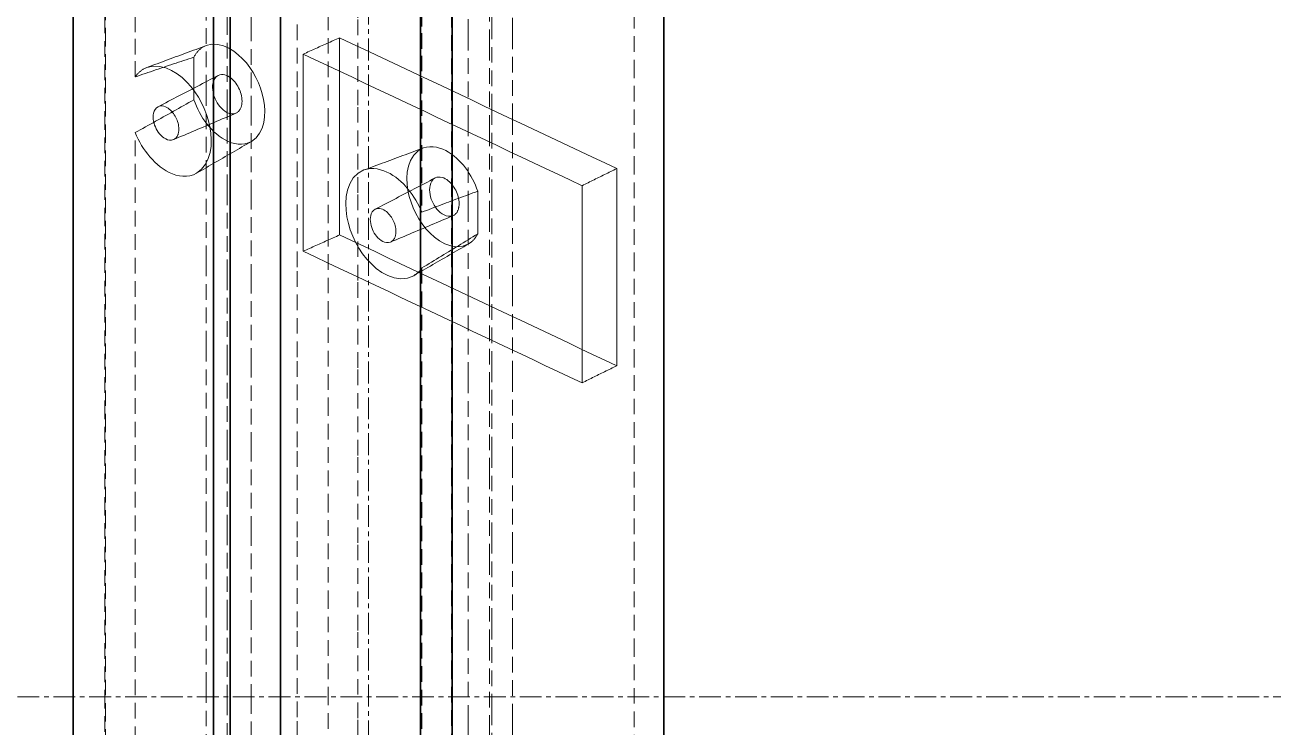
# Model space of a CAD drawing. Header units: millimetres. Extents: x 10 to 410, y 10 to 287.
# Drawn here: x 329.99 to 369.99, y 137.04 to 159.53 of the extents above; entities that cross this region are included whole.
import ezdxf

# ---------------------------------------------------------------- set-up
doc = ezdxf.new("R2010")
doc.units = ezdxf.units.MM
doc.linetypes.add('CENTER', pattern=[1.15, 0.7, -0.15, 0.15, -0.15])
doc.linetypes.add('DASHED', pattern=[0.75, 0.5, -0.25])
for name, color, linetype, lineweight in [('CENTER', 4, 'CENTER', 13), ('HIDDEN', 8, 'DASHED', 18), ('VISIBLE', 7, 'CONTINUOUS', 35)]:
    doc.layers.add(name, color=color, linetype=linetype, lineweight=lineweight)

msp = doc.modelspace()

# ---------------------------------------------------------------- linework, layer by layer
at = {"layer": 'CENTER'}
for p, q in [((341, 94), (341, 178)), ((278, 138), (404, 138))]:
    msp.add_line(p, q, dxfattribs=at)
at = {"layer": 'HIDDEN'}
for points in [[(339.71, 106.919), (339.71, 110.009), (339.71, 113.1), (339.71, 116.19), (339.71, 119.281), (339.71, 122.371), (339.71, 125.462), (339.71, 128.552), (339.71, 131.643), (339.71, 134.733), (339.71, 137.824), (339.71, 140.914), (339.71, 144.005), (339.71, 147.095), (339.71, 150.186), (339.71, 153.276), (339.71, 156.367), (339.71, 159.457), (339.71, 162.548), (339.71, 165.638), (339.71, 168.729), (339.71, 171.819), (339.71, 174.91), (339.71, 178)], [(332.55, 103.73), (332.55, 106.821), (332.55, 109.911), (332.55, 113.002), (332.55, 116.092), (332.55, 119.183), (332.55, 122.273), (332.55, 125.364), (332.55, 128.454), (332.55, 131.545), (332.55, 134.635), (332.55, 137.726), (332.55, 140.816), (332.55, 143.907), (332.55, 146.997), (332.55, 150.088), (332.55, 153.178), (332.55, 156.269), (332.55, 159.359), (332.55, 162.45), (332.55, 165.54), (332.55, 168.631), (332.55, 171.721), (332.55, 174.812)], [(332.574, 174.8), (332.574, 171.71), (332.574, 168.619), (332.574, 165.529), (332.574, 162.438), (332.574, 159.348), (332.574, 156.257), (332.574, 153.167), (332.574, 150.076), (332.574, 146.986), (332.574, 143.895), (332.574, 140.805), (332.574, 137.714), (332.574, 134.624), (332.574, 131.533), (332.574, 128.443), (332.574, 125.352), (332.574, 122.262), (332.574, 119.171), (332.574, 116.081), (332.574, 112.99), (332.574, 109.9), (332.574, 106.809), (332.574, 103.719)], [(333.523, 157.87), (333.523, 158.586), (333.523, 159.303), (333.523, 160.02), (333.523, 160.736), (333.523, 161.453), (333.523, 162.17), (333.523, 162.886), (333.523, 163.603), (333.523, 164.32), (333.523, 165.036), (333.523, 165.753), (333.523, 166.469), (333.523, 167.186), (333.523, 167.903), (333.523, 168.619), (333.523, 169.336), (333.523, 170.053), (333.523, 170.769), (333.523, 171.486), (333.523, 172.203), (333.523, 172.919), (333.523, 173.636), (333.523, 174.352)], [(349.515, 102.292), (349.515, 105.383), (349.515, 108.473), (349.515, 111.564), (349.515, 114.654), (349.515, 117.744), (349.515, 120.835), (349.515, 123.925), (349.515, 127.016), (349.515, 130.106), (349.515, 133.197), (349.515, 136.287), (349.515, 139.378), (349.515, 142.468), (349.515, 145.559), (349.515, 148.649), (349.515, 151.74), (349.515, 154.83), (349.515, 157.921), (349.515, 161.011), (349.515, 164.102), (349.515, 167.192), (349.515, 170.283), (349.515, 173.373)], [(336.572, 171.771), (336.572, 169.024), (336.572, 166.276), (336.572, 163.529), (336.572, 160.782), (336.572, 158.035), (336.572, 155.288), (336.572, 152.541), (336.572, 149.794), (336.572, 147.047), (336.572, 144.3), (336.572, 141.553), (336.572, 138.805), (336.572, 136.058), (336.572, 133.311), (336.572, 130.564), (336.572, 127.817), (336.572, 125.07), (336.572, 122.323), (336.572, 119.576), (336.572, 116.829), (336.572, 114.082), (336.572, 111.334), (336.572, 108.587)], [(335.793, 171.117), (335.793, 168.383), (335.793, 165.649), (335.793, 162.916), (335.793, 160.182), (335.793, 157.448), (335.793, 154.714), (335.793, 151.98), (335.793, 149.246), (335.793, 146.512), (335.793, 143.779), (335.793, 141.045), (335.793, 138.311), (335.793, 135.577), (335.793, 132.843), (335.793, 130.109), (335.793, 127.375), (335.793, 124.641), (335.793, 121.908), (335.793, 119.174), (335.793, 116.44), (335.793, 113.706), (335.793, 110.972), (335.793, 108.238)], [(340.659, 106.471), (340.659, 109.276), (340.659, 112.081), (340.659, 114.886), (340.659, 117.691), (340.659, 120.496), (340.659, 123.301), (340.659, 126.106), (340.659, 128.911), (340.659, 131.716), (340.659, 134.521), (340.659, 137.326), (340.659, 140.131), (340.659, 142.936), (340.659, 145.741), (340.659, 148.546), (340.659, 151.351), (340.659, 154.155), (340.659, 156.96), (340.659, 159.765), (340.659, 162.57), (340.659, 165.375), (340.659, 168.18), (340.659, 170.985)], [(336.476, 107.916), (336.476, 110.641), (336.476, 113.366), (336.476, 116.091), (336.476, 118.816), (336.476, 121.541), (336.476, 124.266), (336.476, 126.991), (336.476, 129.716), (336.476, 132.441), (336.476, 135.166), (336.476, 137.891), (336.476, 140.616), (336.476, 143.34), (336.476, 146.065), (336.476, 148.79), (336.476, 151.515), (336.476, 154.24), (336.476, 156.965), (336.476, 159.69), (336.476, 162.415), (336.476, 165.14), (336.476, 167.865), (336.476, 170.59)], [(337.236, 108.274), (337.236, 110.968), (337.236, 113.662), (337.236, 116.355), (337.236, 119.049), (337.236, 121.743), (337.236, 124.437), (337.236, 127.13), (337.236, 129.824), (337.236, 132.518), (337.236, 135.212), (337.236, 137.906), (337.236, 140.599), (337.236, 143.293), (337.236, 145.987), (337.236, 148.681), (337.236, 151.374), (337.236, 154.068), (337.236, 156.762), (337.236, 159.456), (337.236, 162.15), (337.236, 164.843), (337.236, 167.537), (337.236, 170.231)], [(342.711, 170.017), (342.711, 169.3), (342.711, 168.584), (342.711, 167.867), (342.711, 167.151), (342.711, 166.434), (342.711, 165.717), (342.711, 165.001), (342.711, 164.284), (342.711, 163.567), (342.711, 162.851), (342.711, 162.134), (342.711, 161.417), (342.711, 160.701), (342.711, 159.984), (342.711, 159.268), (342.711, 158.551), (342.711, 157.834), (342.711, 157.118), (342.711, 156.401), (342.711, 155.684), (342.711, 154.968), (342.711, 154.251), (342.711, 153.534)], [(343.659, 98.488), (343.659, 101.579), (343.659, 104.669), (343.659, 107.76), (343.659, 110.85), (343.659, 113.941), (343.659, 117.031), (343.659, 120.122), (343.659, 123.212), (343.659, 126.303), (343.659, 129.393), (343.659, 132.484), (343.659, 135.574), (343.659, 138.665), (343.659, 141.755), (343.659, 144.845), (343.659, 147.936), (343.659, 151.026), (343.659, 154.117), (343.659, 157.207), (343.659, 160.298), (343.659, 163.388), (343.659, 166.479), (343.659, 169.569)], [(338.717, 102.742), (338.717, 105.626), (338.717, 108.511), (338.717, 111.395), (338.717, 114.28), (338.717, 117.164), (338.717, 120.049), (338.717, 122.933), (338.717, 125.818), (338.717, 128.702), (338.717, 131.587), (338.717, 134.471), (338.717, 137.355), (338.717, 140.24), (338.717, 143.124), (338.717, 146.009), (338.717, 148.893), (338.717, 151.778), (338.717, 154.662), (338.717, 157.547), (338.717, 160.431), (338.717, 163.316), (338.717, 166.2), (338.717, 169.084)], [(344.954, 104.632), (344.954, 107.379), (344.954, 110.126), (344.954, 112.874), (344.954, 115.621), (344.954, 118.368), (344.954, 121.115), (344.954, 123.862), (344.954, 126.609), (344.954, 129.356), (344.954, 132.103), (344.954, 134.85), (344.954, 137.597), (344.954, 140.345), (344.954, 143.092), (344.954, 145.839), (344.954, 148.586), (344.954, 151.333), (344.954, 154.08), (344.954, 156.827), (344.954, 159.574), (344.954, 162.321), (344.954, 165.068), (344.954, 167.816)], [(344.193, 104.275), (344.193, 107.022), (344.193, 109.769), (344.193, 112.516), (344.193, 115.263), (344.193, 118.01), (344.193, 120.757), (344.193, 123.504), (344.193, 126.251), (344.193, 128.999), (344.193, 131.746), (344.193, 134.493), (344.193, 137.24), (344.193, 139.987), (344.193, 142.734), (344.193, 145.481), (344.193, 148.228), (344.193, 150.975), (344.193, 153.722), (344.193, 156.47), (344.193, 159.217), (344.193, 161.964), (344.193, 164.711), (344.193, 167.458)], [(345.618, 104.319), (345.618, 107.066), (345.618, 109.813), (345.618, 112.56), (345.618, 115.307), (345.618, 118.054), (345.618, 120.801), (345.618, 123.549), (345.618, 126.296), (345.618, 129.043), (345.618, 131.79), (345.618, 134.537), (345.618, 137.284), (345.618, 140.031), (345.618, 142.778), (345.618, 145.525), (345.618, 148.272), (345.618, 151.02), (345.618, 153.767), (345.618, 156.514), (345.618, 159.261), (345.618, 162.008), (345.618, 164.755), (345.618, 167.502)], [(344.876, 103.953), (344.876, 106.7), (344.876, 109.447), (344.876, 112.194), (344.876, 114.941), (344.876, 117.688), (344.876, 120.435), (344.876, 123.182), (344.876, 125.93), (344.876, 128.677), (344.876, 131.424), (344.876, 134.171), (344.876, 136.918), (344.876, 139.665), (344.876, 142.412), (344.876, 145.159), (344.876, 147.906), (344.876, 150.653), (344.876, 153.401), (344.876, 156.148), (344.876, 158.895), (344.876, 161.642), (344.876, 164.389), (344.876, 167.136)], [(335.803, 158.877), (335.72, 158.846), (335.637, 158.815), (335.555, 158.785), (335.472, 158.754), (335.389, 158.723), (335.306, 158.693), (335.223, 158.662), (335.14, 158.631), (335.057, 158.601), (334.974, 158.57), (334.892, 158.539), (334.809, 158.509), (334.726, 158.478), (334.643, 158.447), (334.56, 158.417), (334.477, 158.386), (334.394, 158.355), (334.311, 158.325), (334.229, 158.294), (334.146, 158.263), (334.063, 158.233), (333.98, 158.202), (333.897, 158.171)], [(335.803, 158.877), (335.78, 158.868), (335.758, 158.858), (335.736, 158.847), (335.715, 158.836), (335.693, 158.824), (335.673, 158.811), (335.652, 158.798), (335.633, 158.783), (335.614, 158.768), (335.595, 158.753), (335.577, 158.736), (335.559, 158.719), (335.542, 158.702), (335.526, 158.684), (335.51, 158.665), (335.495, 158.646), (335.48, 158.627), (335.466, 158.607), (335.453, 158.587), (335.44, 158.566), (335.427, 158.545), (335.415, 158.524), (335.404, 158.502)], [(337.249, 155.802), (337.396, 155.916), (337.509, 156.063), (337.591, 156.23), (337.643, 156.409), (337.67, 156.593), (337.677, 156.779), (337.665, 156.965), (337.637, 157.149), (337.595, 157.33), (337.54, 157.508), (337.473, 157.682), (337.393, 157.85), (337.303, 158.013), (337.201, 158.169), (337.088, 158.317), (336.964, 158.455), (336.828, 158.583), (336.681, 158.697), (336.522, 158.793), (336.351, 158.867), (336.17, 158.911), (335.984, 158.917), (335.803, 158.877)], [(338.907, 158.602), (338.958, 158.624), (339.009, 158.647), (339.06, 158.67), (339.11, 158.693), (339.161, 158.715), (339.212, 158.738), (339.263, 158.761), (339.313, 158.784), (339.364, 158.807), (339.415, 158.829), (339.466, 158.852), (339.516, 158.875), (339.567, 158.898), (339.618, 158.92), (339.669, 158.943), (339.72, 158.966), (339.77, 158.989), (339.821, 159.011), (339.872, 159.034), (339.923, 159.057), (339.973, 159.08), (340.024, 159.102), (340.075, 159.125)], [(340.075, 159.125), (340.075, 158.851), (340.075, 158.576), (340.075, 158.301), (340.075, 158.026), (340.075, 157.752), (340.075, 157.477), (340.075, 157.202), (340.075, 156.928), (340.075, 156.653), (340.075, 156.378), (340.075, 156.103), (340.075, 155.829), (340.075, 155.554), (340.075, 155.279), (340.075, 155.005), (340.075, 154.73), (340.075, 154.455), (340.075, 154.18), (340.075, 153.906), (340.075, 153.631), (340.075, 153.356), (340.075, 153.082), (340.075, 152.807)], [(340.075, 159.125), (340.461, 158.943), (340.847, 158.761), (341.234, 158.578), (341.62, 158.396), (342.006, 158.214), (342.392, 158.032), (342.779, 157.849), (343.165, 157.667), (343.551, 157.485), (343.937, 157.303), (344.323, 157.12), (344.71, 156.938), (345.096, 156.756), (345.482, 156.574), (345.868, 156.391), (346.255, 156.209), (346.641, 156.027), (347.027, 155.845), (347.413, 155.662), (347.8, 155.48), (348.186, 155.298), (348.572, 155.116), (348.958, 154.933)], [(335.404, 158.502), (335.322, 158.475), (335.24, 158.448), (335.158, 158.421), (335.076, 158.394), (334.994, 158.367), (334.913, 158.34), (334.831, 158.313), (334.749, 158.285), (334.667, 158.258), (334.585, 158.231), (334.503, 158.203), (334.422, 158.176), (334.34, 158.148), (334.258, 158.12), (334.176, 158.093), (334.095, 158.065), (334.013, 158.037), (333.931, 158.009), (333.85, 157.982), (333.768, 157.954), (333.686, 157.926), (333.605, 157.898), (333.523, 157.87)], [(335.404, 158.502), (335.404, 158.443), (335.404, 158.383), (335.404, 158.324), (335.404, 158.265), (335.404, 158.206), (335.404, 158.146), (335.404, 158.087), (335.404, 158.028), (335.404, 157.969), (335.404, 157.91), (335.404, 157.85), (335.404, 157.791), (335.404, 157.732), (335.404, 157.673), (335.404, 157.613), (335.404, 157.554), (335.404, 157.495), (335.404, 157.436), (335.404, 157.376), (335.404, 157.317), (335.404, 157.258), (335.404, 157.199), (335.404, 157.139)], [(338.907, 158.602), (338.907, 158.327), (338.907, 158.052), (338.907, 157.778), (338.907, 157.503), (338.907, 157.228), (338.907, 156.953), (338.907, 156.679), (338.907, 156.404), (338.907, 156.129), (338.907, 155.855), (338.907, 155.58), (338.907, 155.305), (338.907, 155.03), (338.907, 154.756), (338.907, 154.481), (338.907, 154.206), (338.907, 153.932), (338.907, 153.657), (338.907, 153.382), (338.907, 153.107), (338.907, 152.833), (338.907, 152.558), (338.907, 152.283)], [(338.907, 158.602), (339.296, 158.418), (339.684, 158.235), (340.073, 158.052), (340.462, 157.868), (340.85, 157.685), (341.239, 157.501), (341.627, 157.318), (342.016, 157.135), (342.405, 156.951), (342.793, 156.768), (343.182, 156.585), (343.57, 156.401), (343.959, 156.218), (344.347, 156.035), (344.736, 155.851), (345.125, 155.668), (345.513, 155.484), (345.902, 155.301), (346.29, 155.118), (346.679, 154.934), (347.068, 154.751), (347.456, 154.568), (347.845, 154.384)], [(333.897, 158.171), (333.877, 158.164), (333.858, 158.155), (333.838, 158.147), (333.819, 158.137), (333.801, 158.127), (333.782, 158.117), (333.764, 158.106), (333.746, 158.094), (333.729, 158.082), (333.711, 158.07), (333.695, 158.057), (333.678, 158.043), (333.662, 158.03), (333.646, 158.015), (333.631, 158.001), (333.616, 157.985), (333.602, 157.97), (333.588, 157.954), (333.574, 157.938), (333.561, 157.921), (333.548, 157.904), (333.535, 157.887), (333.523, 157.87)], [(335.49, 154.784), (335.652, 154.909), (335.777, 155.071), (335.867, 155.256), (335.924, 155.452), (335.954, 155.655), (335.961, 155.86), (335.949, 156.065), (335.918, 156.268), (335.872, 156.468), (335.811, 156.663), (335.737, 156.855), (335.649, 157.04), (335.549, 157.22), (335.437, 157.391), (335.313, 157.554), (335.176, 157.707), (335.027, 157.848), (334.864, 157.973), (334.689, 158.079), (334.501, 158.16), (334.302, 158.209), (334.097, 158.215), (333.897, 158.171)], [(334.255, 156.914), (334.339, 156.958), (334.423, 157.001), (334.506, 157.045), (334.59, 157.088), (334.674, 157.132), (334.758, 157.175), (334.841, 157.219), (334.925, 157.263), (335.009, 157.306), (335.092, 157.35), (335.176, 157.393), (335.26, 157.437), (335.344, 157.48), (335.427, 157.524), (335.511, 157.567), (335.595, 157.611), (335.679, 157.655), (335.762, 157.698), (335.846, 157.742), (335.93, 157.785), (336.014, 157.829), (336.097, 157.872), (336.181, 157.916)], [(336.75, 156.706), (336.679, 156.687), (336.605, 156.687), (336.532, 156.703), (336.464, 156.731), (336.4, 156.769), (336.341, 156.813), (336.286, 156.864), (336.236, 156.919), (336.191, 156.978), (336.151, 157.04), (336.114, 157.105), (336.083, 157.172), (336.056, 157.241), (336.034, 157.312), (336.018, 157.384), (336.007, 157.458), (336.003, 157.532), (336.006, 157.606), (336.018, 157.679), (336.04, 157.75), (336.074, 157.816), (336.121, 157.873), (336.181, 157.916)], [(336.181, 157.916), (336.233, 157.936), (336.289, 157.945), (336.344, 157.944), (336.399, 157.933), (336.453, 157.915), (336.503, 157.891), (336.551, 157.862), (336.596, 157.829), (336.638, 157.792), (336.678, 157.752), (336.715, 157.71), (336.749, 157.666), (336.781, 157.62), (336.811, 157.572), (336.837, 157.523), (336.862, 157.472), (336.883, 157.421), (336.902, 157.368), (336.917, 157.314), (336.93, 157.259), (336.94, 157.204), (336.946, 157.148), (336.948, 157.092)], [(333.523, 156.084), (333.605, 156.13), (333.687, 156.175), (333.769, 156.221), (333.851, 156.266), (333.933, 156.312), (334.015, 156.357), (334.097, 156.403), (334.179, 156.449), (334.261, 156.494), (334.342, 156.54), (334.424, 156.586), (334.506, 156.632), (334.588, 156.678), (334.67, 156.724), (334.751, 156.77), (334.833, 156.816), (334.915, 156.862), (334.996, 156.908), (335.078, 156.954), (335.16, 157), (335.241, 157.047), (335.323, 157.093), (335.404, 157.139)], [(334.75, 155.861), (334.688, 155.845), (334.624, 155.845), (334.561, 155.858), (334.501, 155.883), (334.445, 155.916), (334.394, 155.955), (334.346, 155.999), (334.303, 156.047), (334.264, 156.098), (334.228, 156.152), (334.197, 156.208), (334.169, 156.267), (334.146, 156.327), (334.127, 156.389), (334.113, 156.452), (334.103, 156.515), (334.1, 156.58), (334.102, 156.644), (334.113, 156.708), (334.132, 156.77), (334.161, 156.827), (334.203, 156.877), (334.255, 156.914)], [(334.255, 156.914), (334.3, 156.932), (334.348, 156.94), (334.397, 156.939), (334.445, 156.929), (334.491, 156.914), (334.535, 156.893), (334.577, 156.867), (334.616, 156.838), (334.653, 156.806), (334.687, 156.772), (334.72, 156.735), (334.75, 156.697), (334.777, 156.657), (334.803, 156.615), (334.826, 156.572), (334.847, 156.528), (334.866, 156.483), (334.882, 156.437), (334.896, 156.39), (334.907, 156.343), (334.915, 156.295), (334.92, 156.246), (334.922, 156.198)], [(335.404, 157.139), (335.442, 157.035), (335.485, 156.933), (335.531, 156.832), (335.582, 156.733), (335.636, 156.637), (335.695, 156.542), (335.757, 156.451), (335.824, 156.362), (335.894, 156.276), (335.968, 156.194), (336.047, 156.115), (336.129, 156.041), (336.216, 155.972), (336.307, 155.909), (336.402, 155.852), (336.502, 155.803), (336.605, 155.762), (336.712, 155.732), (336.821, 155.715), (336.932, 155.712), (337.042, 155.725), (337.149, 155.755), (337.249, 155.802)], [(336.948, 157.092), (336.947, 157.072), (336.946, 157.052), (336.945, 157.032), (336.943, 157.013), (336.94, 156.993), (336.937, 156.973), (336.933, 156.954), (336.928, 156.934), (336.923, 156.915), (336.916, 156.896), (336.909, 156.877), (336.901, 156.859), (336.892, 156.841), (336.882, 156.824), (336.871, 156.807), (336.859, 156.791), (336.847, 156.776), (336.833, 156.761), (336.818, 156.748), (336.802, 156.735), (336.786, 156.724), (336.768, 156.714), (336.75, 156.706)], [(334.75, 155.861), (334.837, 155.898), (334.924, 155.935), (335.011, 155.971), (335.098, 156.008), (335.185, 156.045), (335.272, 156.082), (335.359, 156.118), (335.446, 156.155), (335.533, 156.192), (335.62, 156.228), (335.707, 156.265), (335.794, 156.302), (335.881, 156.339), (335.968, 156.375), (336.055, 156.412), (336.142, 156.449), (336.228, 156.486), (336.315, 156.522), (336.402, 156.559), (336.489, 156.596), (336.576, 156.632), (336.663, 156.669), (336.75, 156.706)], [(333.523, 121.539), (333.523, 123.041), (333.523, 124.543), (333.523, 126.045), (333.523, 127.547), (333.523, 129.049), (333.523, 130.551), (333.523, 132.053), (333.523, 133.555), (333.523, 135.057), (333.523, 136.559), (333.523, 138.061), (333.523, 139.563), (333.523, 141.065), (333.523, 142.567), (333.523, 144.069), (333.523, 145.571), (333.523, 147.073), (333.523, 148.575), (333.523, 150.076), (333.523, 151.578), (333.523, 153.08), (333.523, 154.582), (333.523, 156.084)], [(333.523, 156.084), (333.569, 155.98), (333.618, 155.877), (333.672, 155.776), (333.729, 155.677), (333.79, 155.581), (333.855, 155.487), (333.924, 155.396), (333.996, 155.307), (334.073, 155.222), (334.153, 155.141), (334.237, 155.064), (334.325, 154.992), (334.418, 154.925), (334.514, 154.863), (334.614, 154.809), (334.719, 154.763), (334.827, 154.726), (334.938, 154.699), (335.051, 154.685), (335.165, 154.686), (335.278, 154.702), (335.387, 154.735), (335.49, 154.784)], [(334.922, 156.198), (334.922, 156.18), (334.921, 156.163), (334.92, 156.145), (334.918, 156.128), (334.916, 156.111), (334.913, 156.094), (334.909, 156.077), (334.905, 156.06), (334.9, 156.043), (334.895, 156.027), (334.888, 156.01), (334.881, 155.994), (334.874, 155.979), (334.865, 155.964), (334.856, 155.949), (334.845, 155.935), (334.834, 155.922), (334.822, 155.909), (334.809, 155.898), (334.796, 155.887), (334.781, 155.877), (334.766, 155.869), (334.75, 155.861)], [(337.249, 155.802), (337.173, 155.758), (337.096, 155.713), (337.02, 155.669), (336.943, 155.625), (336.867, 155.581), (336.79, 155.536), (336.714, 155.492), (336.637, 155.448), (336.561, 155.404), (336.484, 155.359), (336.408, 155.315), (336.331, 155.271), (336.255, 155.227), (336.178, 155.182), (336.102, 155.138), (336.025, 155.094), (335.949, 155.049), (335.873, 155.005), (335.796, 154.961), (335.72, 154.917), (335.643, 154.872), (335.567, 154.828), (335.49, 154.784)], [(342.762, 155.593), (342.863, 155.622), (342.969, 155.635), (343.075, 155.633), (343.179, 155.618), (343.282, 155.592), (343.382, 155.556), (343.478, 155.511), (343.57, 155.458), (343.658, 155.4), (343.743, 155.336), (343.824, 155.267), (343.9, 155.194), (343.974, 155.118), (344.043, 155.037), (344.109, 154.954), (344.171, 154.868), (344.23, 154.78), (344.285, 154.689), (344.336, 154.597), (344.384, 154.502), (344.428, 154.406), (344.468, 154.307), (344.504, 154.208)], [(342.762, 155.593), (342.679, 155.562), (342.596, 155.532), (342.513, 155.501), (342.43, 155.47), (342.347, 155.44), (342.264, 155.409), (342.181, 155.378), (342.099, 155.348), (342.016, 155.317), (341.933, 155.286), (341.85, 155.256), (341.767, 155.225), (341.684, 155.194), (341.601, 155.164), (341.519, 155.133), (341.436, 155.102), (341.353, 155.072), (341.27, 155.041), (341.187, 155.01), (341.104, 154.98), (341.021, 154.949), (340.938, 154.918), (340.856, 154.888)], [(344.207, 152.519), (344.026, 152.447), (343.831, 152.428), (343.638, 152.457), (343.453, 152.522), (343.281, 152.615), (343.122, 152.73), (342.976, 152.86), (342.842, 153.004), (342.722, 153.159), (342.613, 153.322), (342.517, 153.493), (342.434, 153.67), (342.364, 153.853), (342.307, 154.041), (342.265, 154.232), (342.239, 154.426), (342.232, 154.622), (342.245, 154.818), (342.283, 155.01), (342.351, 155.194), (342.452, 155.361), (342.59, 155.499), (342.762, 155.593)], [(342.449, 151.5), (342.249, 151.421), (342.034, 151.401), (341.821, 151.432), (341.618, 151.504), (341.428, 151.607), (341.252, 151.733), (341.092, 151.877), (340.945, 152.035), (340.812, 152.205), (340.692, 152.385), (340.587, 152.574), (340.495, 152.769), (340.417, 152.971), (340.355, 153.177), (340.309, 153.388), (340.28, 153.602), (340.272, 153.818), (340.287, 154.033), (340.329, 154.245), (340.403, 154.448), (340.514, 154.632), (340.667, 154.784), (340.856, 154.888)], [(340.856, 154.888), (340.96, 154.918), (341.068, 154.933), (341.176, 154.934), (341.284, 154.922), (341.391, 154.898), (341.494, 154.864), (341.594, 154.822), (341.691, 154.772), (341.784, 154.716), (341.873, 154.654), (341.959, 154.586), (342.041, 154.515), (342.119, 154.44), (342.194, 154.361), (342.265, 154.278), (342.333, 154.193), (342.397, 154.106), (342.458, 154.016), (342.516, 153.923), (342.57, 153.829), (342.62, 153.732), (342.667, 153.634), (342.711, 153.534)], [(348.958, 154.933), (348.91, 154.91), (348.861, 154.886), (348.813, 154.862), (348.765, 154.838), (348.716, 154.814), (348.668, 154.79), (348.619, 154.766), (348.571, 154.742), (348.523, 154.719), (348.474, 154.695), (348.426, 154.671), (348.377, 154.647), (348.329, 154.623), (348.28, 154.599), (348.232, 154.575), (348.184, 154.551), (348.135, 154.528), (348.087, 154.504), (348.038, 154.48), (347.99, 154.456), (347.942, 154.432), (347.893, 154.408), (347.845, 154.384)], [(348.958, 148.615), (348.958, 148.89), (348.958, 149.165), (348.958, 149.439), (348.958, 149.714), (348.958, 149.989), (348.958, 150.263), (348.958, 150.538), (348.958, 150.813), (348.958, 151.088), (348.958, 151.362), (348.958, 151.637), (348.958, 151.912), (348.958, 152.186), (348.958, 152.461), (348.958, 152.736), (348.958, 153.011), (348.958, 153.285), (348.958, 153.56), (348.958, 153.835), (348.958, 154.109), (348.958, 154.384), (348.958, 154.659), (348.958, 154.933)], [(341.213, 153.631), (341.297, 153.674), (341.381, 153.718), (341.465, 153.761), (341.548, 153.805), (341.632, 153.848), (341.716, 153.892), (341.8, 153.936), (341.883, 153.979), (341.967, 154.023), (342.051, 154.066), (342.135, 154.11), (342.218, 154.153), (342.302, 154.197), (342.386, 154.24), (342.47, 154.284), (342.553, 154.328), (342.637, 154.371), (342.721, 154.415), (342.805, 154.458), (342.888, 154.502), (342.972, 154.545), (343.056, 154.589), (343.14, 154.632)], [(343.709, 153.422), (343.637, 153.403), (343.563, 153.403), (343.491, 153.419), (343.422, 153.448), (343.358, 153.485), (343.299, 153.53), (343.245, 153.58), (343.195, 153.635), (343.15, 153.694), (343.109, 153.756), (343.073, 153.821), (343.041, 153.888), (343.014, 153.958), (342.992, 154.028), (342.976, 154.101), (342.965, 154.174), (342.961, 154.248), (342.964, 154.322), (342.976, 154.396), (342.998, 154.466), (343.032, 154.532), (343.079, 154.589), (343.14, 154.632)], [(343.14, 154.632), (343.192, 154.653), (343.247, 154.662), (343.303, 154.66), (343.358, 154.65), (343.411, 154.632), (343.461, 154.608), (343.509, 154.578), (343.554, 154.545), (343.597, 154.508), (343.636, 154.469), (343.673, 154.427), (343.708, 154.383), (343.74, 154.336), (343.769, 154.289), (343.796, 154.239), (343.82, 154.189), (343.841, 154.137), (343.86, 154.084), (343.876, 154.03), (343.889, 153.976), (343.898, 153.921), (343.904, 153.865), (343.906, 153.809)], [(342.711, 153.534), (342.788, 153.564), (342.866, 153.594), (342.944, 153.624), (343.022, 153.653), (343.1, 153.683), (343.178, 153.713), (343.255, 153.742), (343.333, 153.772), (343.411, 153.801), (343.489, 153.831), (343.567, 153.86), (343.645, 153.889), (343.723, 153.918), (343.801, 153.948), (343.879, 153.977), (343.957, 154.006), (344.035, 154.035), (344.114, 154.064), (344.192, 154.093), (344.27, 154.122), (344.348, 154.151), (344.426, 154.179), (344.504, 154.208)], [(344.504, 152.845), (344.504, 152.904), (344.504, 152.964), (344.504, 153.023), (344.504, 153.082), (344.504, 153.141), (344.504, 153.201), (344.504, 153.26), (344.504, 153.319), (344.504, 153.378), (344.504, 153.438), (344.504, 153.497), (344.504, 153.556), (344.504, 153.615), (344.504, 153.675), (344.504, 153.734), (344.504, 153.793), (344.504, 153.852), (344.504, 153.912), (344.504, 153.971), (344.504, 154.03), (344.504, 154.089), (344.504, 154.149), (344.504, 154.208)], [(347.845, 148.066), (347.845, 148.341), (347.845, 148.615), (347.845, 148.89), (347.845, 149.165), (347.845, 149.44), (347.845, 149.714), (347.845, 149.989), (347.845, 150.264), (347.845, 150.538), (347.845, 150.813), (347.845, 151.088), (347.845, 151.362), (347.845, 151.637), (347.845, 151.912), (347.845, 152.187), (347.845, 152.461), (347.845, 152.736), (347.845, 153.011), (347.845, 153.285), (347.845, 153.56), (347.845, 153.835), (347.845, 154.11), (347.845, 154.384)], [(341.709, 152.578), (341.646, 152.561), (341.582, 152.561), (341.519, 152.575), (341.459, 152.6), (341.404, 152.632), (341.352, 152.671), (341.305, 152.715), (341.261, 152.763), (341.222, 152.814), (341.187, 152.868), (341.155, 152.925), (341.128, 152.983), (341.104, 153.043), (341.085, 153.105), (341.071, 153.168), (341.062, 153.232), (341.058, 153.296), (341.061, 153.361), (341.071, 153.425), (341.09, 153.486), (341.12, 153.544), (341.161, 153.593), (341.213, 153.631)], [(341.213, 153.631), (341.259, 153.648), (341.307, 153.656), (341.356, 153.655), (341.403, 153.646), (341.45, 153.63), (341.494, 153.609), (341.535, 153.584), (341.574, 153.555), (341.611, 153.523), (341.646, 153.488), (341.678, 153.452), (341.708, 153.413), (341.736, 153.373), (341.761, 153.332), (341.785, 153.289), (341.806, 153.245), (341.824, 153.2), (341.84, 153.154), (341.854, 153.107), (341.865, 153.059), (341.873, 153.011), (341.879, 152.963), (341.88, 152.914)], [(343.906, 153.809), (343.906, 153.789), (343.905, 153.769), (343.903, 153.749), (343.901, 153.729), (343.899, 153.709), (343.895, 153.69), (343.891, 153.67), (343.887, 153.651), (343.881, 153.631), (343.875, 153.612), (343.867, 153.594), (343.859, 153.576), (343.85, 153.558), (343.841, 153.54), (343.83, 153.524), (343.818, 153.507), (343.805, 153.492), (343.791, 153.478), (343.776, 153.464), (343.761, 153.452), (343.744, 153.441), (343.727, 153.431), (343.709, 153.422)], [(341.709, 152.578), (341.796, 152.614), (341.883, 152.651), (341.97, 152.688), (342.056, 152.725), (342.143, 152.761), (342.23, 152.798), (342.317, 152.835), (342.404, 152.872), (342.491, 152.908), (342.578, 152.945), (342.665, 152.982), (342.752, 153.018), (342.839, 153.055), (342.926, 153.092), (343.013, 153.129), (343.1, 153.165), (343.187, 153.202), (343.274, 153.239), (343.361, 153.276), (343.448, 153.312), (343.535, 153.349), (343.622, 153.386), (343.709, 153.422)], [(341.88, 152.914), (341.88, 152.897), (341.879, 152.879), (341.878, 152.862), (341.876, 152.845), (341.874, 152.827), (341.871, 152.81), (341.868, 152.793), (341.863, 152.776), (341.859, 152.76), (341.853, 152.743), (341.847, 152.727), (341.84, 152.711), (341.832, 152.695), (341.823, 152.68), (341.814, 152.666), (341.804, 152.652), (341.793, 152.638), (341.781, 152.626), (341.768, 152.614), (341.754, 152.603), (341.74, 152.594), (341.724, 152.585), (341.709, 152.578)], [(344.504, 152.845), (344.427, 152.797), (344.349, 152.749), (344.271, 152.701), (344.194, 152.653), (344.116, 152.605), (344.038, 152.557), (343.96, 152.509), (343.882, 152.461), (343.804, 152.413), (343.726, 152.366), (343.648, 152.318), (343.57, 152.27), (343.492, 152.223), (343.414, 152.175), (343.336, 152.128), (343.258, 152.08), (343.18, 152.033), (343.102, 151.986), (343.023, 151.938), (342.945, 151.891), (342.867, 151.843), (342.789, 151.796), (342.711, 151.749)], [(344.504, 152.845), (344.495, 152.828), (344.486, 152.811), (344.476, 152.794), (344.466, 152.777), (344.456, 152.761), (344.445, 152.744), (344.434, 152.729), (344.423, 152.713), (344.411, 152.697), (344.399, 152.682), (344.386, 152.667), (344.373, 152.653), (344.36, 152.639), (344.346, 152.625), (344.332, 152.611), (344.318, 152.598), (344.303, 152.585), (344.288, 152.573), (344.272, 152.561), (344.257, 152.55), (344.241, 152.539), (344.224, 152.529), (344.207, 152.519)], [(338.907, 152.283), (338.958, 152.306), (339.009, 152.329), (339.06, 152.352), (339.11, 152.374), (339.161, 152.397), (339.212, 152.42), (339.263, 152.443), (339.313, 152.465), (339.364, 152.488), (339.415, 152.511), (339.466, 152.534), (339.516, 152.557), (339.567, 152.579), (339.618, 152.602), (339.669, 152.625), (339.72, 152.648), (339.77, 152.67), (339.821, 152.693), (339.872, 152.716), (339.923, 152.739), (339.973, 152.761), (340.024, 152.784), (340.075, 152.807)], [(340.075, 152.807), (340.461, 152.625), (340.847, 152.442), (341.234, 152.26), (341.62, 152.078), (342.006, 151.896), (342.392, 151.713), (342.779, 151.531), (343.165, 151.349), (343.551, 151.167), (343.937, 150.984), (344.323, 150.802), (344.71, 150.62), (345.096, 150.438), (345.482, 150.255), (345.868, 150.073), (346.255, 149.891), (346.641, 149.709), (347.027, 149.526), (347.413, 149.344), (347.8, 149.162), (348.186, 148.98), (348.572, 148.797), (348.958, 148.615)], [(344.207, 152.519), (344.131, 152.474), (344.055, 152.43), (343.978, 152.386), (343.902, 152.341), (343.825, 152.297), (343.749, 152.253), (343.672, 152.209), (343.596, 152.164), (343.519, 152.12), (343.443, 152.076), (343.366, 152.032), (343.29, 151.987), (343.213, 151.943), (343.137, 151.899), (343.06, 151.855), (342.984, 151.81), (342.907, 151.766), (342.831, 151.722), (342.755, 151.677), (342.678, 151.633), (342.602, 151.589), (342.525, 151.545), (342.449, 151.5)], [(338.907, 152.283), (339.296, 152.1), (339.684, 151.917), (340.073, 151.733), (340.462, 151.55), (340.85, 151.367), (341.239, 151.183), (341.627, 151), (342.016, 150.816), (342.405, 150.633), (342.793, 150.45), (343.182, 150.266), (343.57, 150.083), (343.959, 149.9), (344.347, 149.716), (344.736, 149.533), (345.125, 149.35), (345.513, 149.166), (345.902, 148.983), (346.29, 148.799), (346.679, 148.616), (347.068, 148.433), (347.456, 148.249), (347.845, 148.066)], [(342.711, 151.749), (342.702, 151.736), (342.692, 151.723), (342.683, 151.71), (342.673, 151.698), (342.663, 151.685), (342.653, 151.673), (342.643, 151.661), (342.632, 151.649), (342.622, 151.638), (342.611, 151.626), (342.599, 151.615), (342.588, 151.604), (342.576, 151.594), (342.564, 151.583), (342.552, 151.573), (342.54, 151.563), (342.528, 151.553), (342.515, 151.544), (342.502, 151.534), (342.489, 151.525), (342.476, 151.517), (342.462, 151.508), (342.449, 151.5)], [(342.711, 151.749), (342.711, 150.247), (342.711, 148.745), (342.711, 147.243), (342.711, 145.741), (342.711, 144.239), (342.711, 142.737), (342.711, 141.235), (342.711, 139.733), (342.711, 138.231), (342.711, 136.729), (342.711, 135.228), (342.711, 133.726), (342.711, 132.224), (342.711, 130.722), (342.711, 129.22), (342.711, 127.718), (342.711, 126.216), (342.711, 124.714), (342.711, 123.212), (342.711, 121.71), (342.711, 120.208), (342.711, 118.706), (342.711, 117.204)], [(348.958, 148.615), (348.91, 148.591), (348.861, 148.567), (348.813, 148.544), (348.765, 148.52), (348.716, 148.496), (348.668, 148.472), (348.619, 148.448), (348.571, 148.424), (348.523, 148.4), (348.474, 148.376), (348.426, 148.352), (348.377, 148.329), (348.329, 148.305), (348.28, 148.281), (348.232, 148.257), (348.184, 148.233), (348.135, 148.209), (348.087, 148.185), (348.038, 148.161), (347.99, 148.138), (347.942, 148.114), (347.893, 148.09), (347.845, 148.066)]]:
    msp.add_lwpolyline(points, dxfattribs=at)
at = {"layer": 'VISIBLE'}
for points in [[(331.536, 103.254), (331.536, 106.344), (331.536, 109.435), (331.536, 112.525), (331.536, 115.616), (331.536, 118.706), (331.536, 121.796), (331.536, 124.887), (331.536, 127.977), (331.536, 131.068), (331.536, 134.158), (331.536, 137.249), (331.536, 140.339), (331.536, 143.43), (331.536, 146.52), (331.536, 149.611), (331.536, 152.701), (331.536, 155.792), (331.536, 158.882), (331.536, 161.973), (331.536, 165.063), (331.536, 168.154), (331.536, 171.244), (331.536, 174.335)], [(350.464, 101.844), (350.464, 104.935), (350.464, 108.025), (350.464, 111.116), (350.464, 114.206), (350.464, 117.297), (350.464, 120.387), (350.464, 123.478), (350.464, 126.568), (350.464, 129.659), (350.464, 132.749), (350.464, 135.84), (350.464, 138.93), (350.464, 142.021), (350.464, 145.111), (350.464, 148.202), (350.464, 151.292), (350.464, 154.383), (350.464, 157.473), (350.464, 160.564), (350.464, 163.654), (350.464, 166.745), (350.464, 169.835), (350.464, 172.926)], [(336.566, 103.757), (336.566, 106.641), (336.566, 109.526), (336.566, 112.41), (336.566, 115.295), (336.566, 118.179), (336.566, 121.064), (336.566, 123.948), (336.566, 126.833), (336.566, 129.717), (336.566, 132.601), (336.566, 135.486), (336.566, 138.37), (336.566, 141.255), (336.566, 144.139), (336.566, 147.024), (336.566, 149.908), (336.566, 152.793), (336.566, 155.677), (336.566, 158.562), (336.566, 161.446), (336.566, 164.33), (336.566, 167.215), (336.566, 170.099)], [(336.028, 169.846), (336.028, 166.962), (336.028, 164.077), (336.028, 161.193), (336.028, 158.308), (336.028, 155.424), (336.028, 152.539), (336.028, 149.655), (336.028, 146.77), (336.028, 143.886), (336.028, 141.002), (336.028, 138.117), (336.028, 135.233), (336.028, 132.348), (336.028, 129.464), (336.028, 126.579), (336.028, 123.695), (336.028, 120.81), (336.028, 117.926), (336.028, 115.041), (336.028, 112.157), (336.028, 109.273), (336.028, 106.388), (336.028, 103.504)], [(343.683, 98.477), (343.683, 101.567), (343.683, 104.658), (343.683, 107.748), (343.683, 110.839), (343.683, 113.929), (343.683, 117.02), (343.683, 120.11), (343.683, 123.201), (343.683, 126.291), (343.683, 129.382), (343.683, 132.472), (343.683, 135.563), (343.683, 138.653), (343.683, 141.744), (343.683, 144.834), (343.683, 147.925), (343.683, 151.015), (343.683, 154.106), (343.683, 157.196), (343.683, 160.287), (343.683, 163.377), (343.683, 166.468), (343.683, 169.558)], [(338.178, 168.831), (338.178, 165.947), (338.178, 163.062), (338.178, 160.178), (338.178, 157.293), (338.178, 154.409), (338.178, 151.524), (338.178, 148.64), (338.178, 145.756), (338.178, 142.871), (338.178, 139.987), (338.178, 137.102), (338.178, 134.218), (338.178, 131.333), (338.178, 128.449), (338.178, 125.564), (338.178, 122.68), (338.178, 119.795), (338.178, 116.911), (338.178, 114.027), (338.178, 111.142), (338.178, 108.258), (338.178, 105.373), (338.178, 102.489)], [(342.67, 98), (342.67, 101.09), (342.67, 104.181), (342.67, 107.271), (342.67, 110.362), (342.67, 113.452), (342.67, 116.543), (342.67, 119.633), (342.67, 122.724), (342.67, 125.814), (342.67, 128.905), (342.67, 131.995), (342.67, 135.086), (342.67, 138.176), (342.67, 141.267), (342.67, 144.357), (342.67, 147.448), (342.67, 150.538), (342.67, 153.629), (342.67, 156.719), (342.67, 159.81), (342.67, 162.9), (342.67, 165.991), (342.67, 169.081)]]:
    msp.add_lwpolyline(points, dxfattribs=at)

doc.saveas('drawing.dxf')
